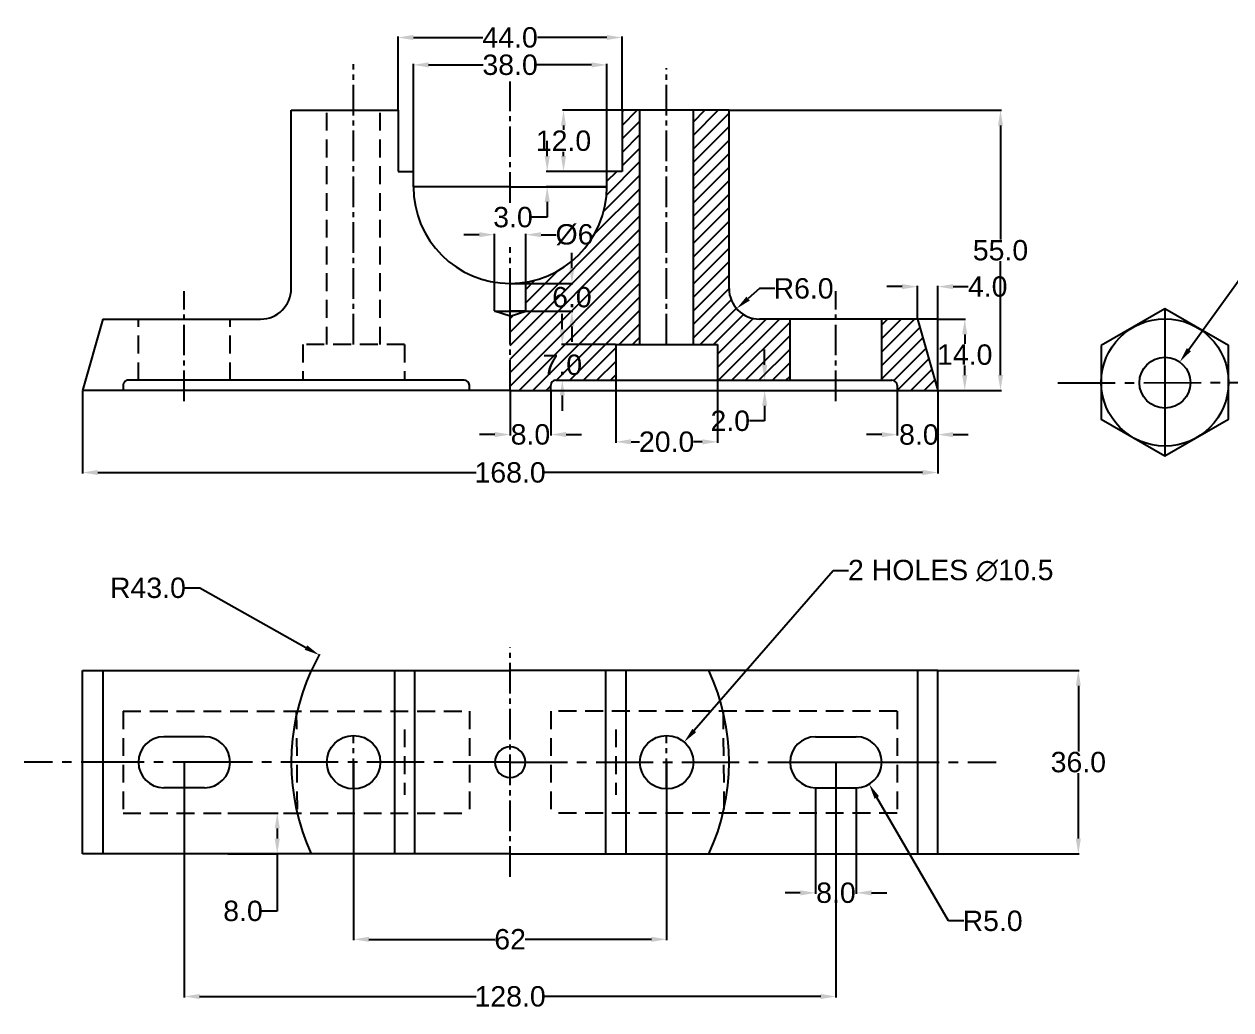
# Model space of a CAD drawing. Header units: millimetres. Extents: x 38 to 461, y 42 to 377.
# Drawn here: x 37.5 to 274.5, y 42.3 to 235.9 of the extents above; entities that cross this region are included whole.
import ezdxf

# ---------------------------------------------------------------- set-up
doc = ezdxf.new("R2010")
doc.units = ezdxf.units.MM
doc.header["$MEASUREMENT"] = 0
doc.linetypes.add('CENTER2', pattern=[1.125, 0.75, -0.125, 0.125, -0.125])
doc.linetypes.add('DASHED', pattern=[0.75, 0.5, -0.25])
doc.styles.add('Annotative', font='arial.ttf')
doc.dimstyles.get("Standard").update_dxf_attribs({"dimtxt": 4, "dimasz": 3, "dimexe": 0.18, "dimexo": 0.0625, "dimgap": 0.09, "dimtad": 0, "dimtih": 1, "dimtoh": 1, "dimdec": 1, "dimzin": 0, "dimdsep": 46, "dimtxsty": 'Annotative', "dimcen": 0.09, "dimadec": 0, "dimazin": 0, "dimtfac": 1, "dimtdec": 1, "dimtofl": 0, "dimtmove": 0, "dimatfit": 3, "dimfxl": 1, "dimtolj": 1, "dimtzin": 0, "dimarcsym": 0})

# ---------------------------------------------------------------- blocks, each defined once
blk = doc.blocks.new('*D2')
at = {"color": 0, "lineweight": -2, "transparency": 16777216}
for p, q in [((68.98, 90.88), (68.98, 44.76)), ((196.98, 90.88), (196.98, 44.76)), ((71.98, 44.94), (126.34, 44.94)), ((193.98, 44.94), (139.63, 44.94))]:
    blk.add_line(p, q, dxfattribs=at)
at = {"color": 0, "transparency": 16777216}
for points in [[(71.98, 45.44), (71.98, 44.44), (68.98, 44.94)], [(193.98, 45.44), (193.98, 44.44), (196.98, 44.94)]]:
    blk.add_solid(points, dxfattribs=at)
at = {"layer": 'Defpoints', "color": 0, "transparency": 16777216}
for p in [(68.98, 90.94), (196.98, 90.94), (196.98, 44.94)]:
    blk.add_point(p, dxfattribs=at)
at = {"color": 0, "transparency": 16777216, "insert": (132.98, 44.94), "char_height": 4, "attachment_point": 5, "style": 'Annotative'}
blk.add_mtext('\\A1;128.0', dxfattribs=at)
blk = doc.blocks.new('*D3')
at = {"color": 0, "lineweight": -2, "transparency": 16777216}
for p, q in [((102.24, 90.88), (102.24, 55.98)), ((163.73, 90.88), (163.73, 55.98)), ((105.24, 56.16), (130.04, 56.16)), ((160.73, 56.16), (135.93, 56.16))]:
    blk.add_line(p, q, dxfattribs=at)
at = {"color": 0, "transparency": 16777216}
for points in [[(105.24, 56.66), (105.24, 55.66), (102.24, 56.16)], [(160.73, 56.66), (160.73, 55.66), (163.73, 56.16)]]:
    blk.add_solid(points, dxfattribs=at)
at = {"layer": 'Defpoints', "color": 0, "transparency": 16777216}
for p in [(102.24, 90.94), (163.73, 90.94), (163.73, 56.16)]:
    blk.add_point(p, dxfattribs=at)
at = {"color": 0, "transparency": 16777216, "insert": (132.98, 56.16), "char_height": 4, "attachment_point": 5, "style": 'Annotative'}
blk.add_mtext('\\A1;62', dxfattribs=at)
blk = doc.blocks.new('*D4')
at = {"color": 0, "lineweight": -2, "transparency": 16777216}
for p, q in [((77.51, 80.94), (87.42, 80.94)), ((87.24, 77.94), (87.24, 75.94)), ((77.51, 72.94), (87.42, 72.94)), ((87.24, 72.94), (87.24, 61.72)), ((87.24, 61.72), (84.24, 61.72))]:
    blk.add_line(p, q, dxfattribs=at)
at = {"color": 0, "transparency": 16777216}
for points in [[(86.74, 77.94), (87.74, 77.94), (87.24, 80.94)], [(86.74, 75.94), (87.74, 75.94), (87.24, 72.94)]]:
    blk.add_solid(points, dxfattribs=at)
at = {"layer": 'Defpoints', "color": 0, "transparency": 16777216}
for p in [(77.44, 80.94), (77.44, 72.94), (87.24, 72.94)]:
    blk.add_point(p, dxfattribs=at)
at = {"color": 0, "transparency": 16777216, "insert": (80.52, 61.72), "char_height": 4, "attachment_point": 5, "style": 'Annotative'}
blk.add_mtext('\\A1;8.0', dxfattribs=at)
blk = doc.blocks.new('*D5')
at = {"color": 0, "lineweight": -2, "transparency": 16777216}
for p, q in [((192.98, 85.88), (192.98, 65.11)), ((200.98, 85.88), (200.98, 65.11)), ((189.98, 65.29), (186.98, 65.29)), ((203.98, 65.29), (206.98, 65.29))]:
    blk.add_line(p, q, dxfattribs=at)
at = {"color": 0, "transparency": 16777216}
for points in [[(189.98, 65.79), (189.98, 64.79), (192.98, 65.29)], [(203.98, 65.79), (203.98, 64.79), (200.98, 65.29)]]:
    blk.add_solid(points, dxfattribs=at)
at = {"layer": 'Defpoints', "color": 0, "transparency": 16777216}
for p in [(192.98, 85.94), (200.98, 85.94), (200.98, 65.29)]:
    blk.add_point(p, dxfattribs=at)
at = {"color": 0, "transparency": 16777216, "insert": (196.98, 65.29), "char_height": 4, "attachment_point": 5, "style": 'Annotative'}
blk.add_mtext('\\A1;8.0', dxfattribs=at)
blk = doc.blocks.new('*D6')
at = {"color": 0, "lineweight": -2, "transparency": 16777216}
for p, q in [((69.03, 125.16), (72.03, 125.16)), ((72.03, 125.16), (92.87, 113.46)), ((132.89, 90.94), (133.07, 90.94)), ((132.98, 90.85), (132.98, 91.03))]:
    blk.add_line(p, q, dxfattribs=at)
blk.add_arc((132.98, 90.94), 43, 150.4497, 155.1702, dxfattribs=at)
at = {"color": 0, "transparency": 16777216}
blk.add_solid([(93.12, 113.89), (92.63, 113.02), (95.49, 111.99)], dxfattribs=at)
at = {"layer": 'Defpoints', "color": 0, "transparency": 16777216}
for p in [(95.49, 111.99), (132.98, 90.94)]:
    blk.add_point(p, dxfattribs=at)
at = {"color": 0, "transparency": 16777216, "insert": (61.84, 125.16), "char_height": 4, "attachment_point": 5, "style": 'Annotative'}
blk.add_mtext('\\A1;R43.0', dxfattribs=at)
blk = doc.blocks.new('*D7')
at = {"color": 0, "lineweight": -2, "transparency": 16777216}
for p, q in [((200.89, 90.94), (201.07, 90.94)), ((200.98, 90.85), (200.98, 91.03)), ((219.11, 59.77), (205.01, 84.02)), ((222.11, 59.77), (219.11, 59.77))]:
    blk.add_line(p, q, dxfattribs=at)
at = {"color": 0, "transparency": 16777216}
blk.add_solid([(205.44, 84.27), (204.57, 83.77), (203.5, 86.62)], dxfattribs=at)
at = {"layer": 'Defpoints', "color": 0, "transparency": 16777216}
for p in [(200.98, 90.94), (203.5, 86.62)]:
    blk.add_point(p, dxfattribs=at)
at = {"color": 0, "transparency": 16777216, "insert": (227.75, 59.77), "char_height": 4, "attachment_point": 5, "style": 'Annotative'}
blk.add_mtext('\\A1;R5.0', dxfattribs=at)
blk = doc.blocks.new('*D8')
at = {"color": 0, "lineweight": -2, "transparency": 16777216}
for p, q in [((196.44, 128.55), (169.14, 97.16)), ((199.44, 128.55), (196.44, 128.55)), ((163.64, 90.94), (163.82, 90.94)), ((163.73, 90.85), (163.73, 91.03))]:
    blk.add_line(p, q, dxfattribs=at)
at = {"color": 0, "transparency": 16777216}
blk.add_solid([(168.77, 97.49), (169.52, 96.83), (167.17, 94.9)], dxfattribs=at)
at = {"layer": 'Defpoints', "color": 0, "transparency": 16777216}
for p in [(167.17, 94.9), (160.28, 86.98)]:
    blk.add_point(p, dxfattribs=at)
at = {"color": 0, "transparency": 16777216, "insert": (219.53, 128.55), "char_height": 4, "attachment_point": 5, "style": 'Annotative'}
blk.add_mtext('\\A1;2 HOLES ∅10.5', dxfattribs=at)
blk = doc.blocks.new('*D9')
at = {"color": 0, "lineweight": -2, "transparency": 16777216}
for p, q in [((217.05, 108.94), (244.77, 108.94)), ((244.59, 105.94), (244.59, 93.07)), ((244.59, 75.94), (244.59, 88.8)), ((217.05, 72.94), (244.77, 72.94))]:
    blk.add_line(p, q, dxfattribs=at)
at = {"color": 0, "transparency": 16777216}
for points in [[(244.09, 105.94), (245.09, 105.94), (244.59, 108.94)], [(244.09, 75.94), (245.09, 75.94), (244.59, 72.94)]]:
    blk.add_solid(points, dxfattribs=at)
at = {"layer": 'Defpoints', "color": 0, "transparency": 16777216}
for p in [(216.98, 108.94), (216.98, 72.94), (244.59, 72.94)]:
    blk.add_point(p, dxfattribs=at)
at = {"color": 0, "transparency": 16777216, "insert": (244.59, 90.94), "char_height": 4, "attachment_point": 5, "style": 'Annotative'}
blk.add_mtext('\\A1;36.0', dxfattribs=at)
blk = doc.blocks.new('*D10')
at = {"color": 0, "lineweight": -2, "transparency": 16777216}
for p, q in [((48.98, 163.89), (48.98, 147.64)), ((216.98, 163.89), (216.98, 147.64)), ((51.98, 147.82), (126.34, 147.82)), ((213.98, 147.82), (139.63, 147.82))]:
    blk.add_line(p, q, dxfattribs=at)
at = {"color": 0, "transparency": 16777216}
for points in [[(51.98, 148.32), (51.98, 147.32), (48.98, 147.82)], [(213.98, 148.32), (213.98, 147.32), (216.98, 147.82)]]:
    blk.add_solid(points, dxfattribs=at)
at = {"layer": 'Defpoints', "color": 0, "transparency": 16777216}
for p in [(48.98, 163.95), (216.98, 163.95), (216.98, 147.82)]:
    blk.add_point(p, dxfattribs=at)
at = {"color": 0, "transparency": 16777216, "insert": (132.98, 147.82), "char_height": 4, "attachment_point": 5, "style": 'Annotative'}
blk.add_mtext('\\A1;168.0', dxfattribs=at)
blk = doc.blocks.new('*D11')
at = {"color": 0, "lineweight": -2, "transparency": 16777216}
for p, q in [((208.99, 163.89), (208.99, 155.08)), ((216.98, 163.89), (216.98, 155.08)), ((205.99, 155.26), (202.99, 155.26)), ((219.98, 155.26), (222.98, 155.26))]:
    blk.add_line(p, q, dxfattribs=at)
at = {"color": 0, "transparency": 16777216}
for points in [[(205.99, 155.76), (205.99, 154.76), (208.99, 155.26)], [(219.98, 155.76), (219.98, 154.76), (216.98, 155.26)]]:
    blk.add_solid(points, dxfattribs=at)
at = {"layer": 'Defpoints', "color": 0, "transparency": 16777216}
for p in [(208.99, 163.95), (216.98, 163.95), (216.98, 155.26)]:
    blk.add_point(p, dxfattribs=at)
at = {"color": 0, "transparency": 16777216, "insert": (213.27, 155.26), "char_height": 4, "attachment_point": 5, "style": 'Annotative'}
blk.add_mtext('\\A1;8.0', dxfattribs=at)
blk = doc.blocks.new('*D12')
at = {"color": 0, "lineweight": -2, "transparency": 16777216}
for p, q in [((217.05, 177.95), (222.46, 177.95)), ((222.28, 174.95), (222.28, 173.08)), ((222.28, 166.95), (222.28, 168.82)), ((217.05, 163.95), (222.46, 163.95))]:
    blk.add_line(p, q, dxfattribs=at)
at = {"color": 0, "transparency": 16777216}
for points in [[(221.78, 174.95), (222.78, 174.95), (222.28, 177.95)], [(221.78, 166.95), (222.78, 166.95), (222.28, 163.95)]]:
    blk.add_solid(points, dxfattribs=at)
at = {"layer": 'Defpoints', "color": 0, "transparency": 16777216}
for p in [(216.98, 177.95), (216.98, 163.95), (222.28, 163.95)]:
    blk.add_point(p, dxfattribs=at)
at = {"color": 0, "transparency": 16777216, "insert": (222.28, 170.95), "char_height": 4, "attachment_point": 5, "style": 'Annotative'}
blk.add_mtext('\\A1;14.0', dxfattribs=at)
blk = doc.blocks.new('*D13')
at = {"color": 0, "lineweight": -2, "transparency": 16777216}
for p, q in [((176.05, 218.95), (229.48, 218.95)), ((229.3, 215.95), (229.3, 193.58)), ((229.3, 166.95), (229.3, 189.32)), ((217.05, 163.95), (229.48, 163.95))]:
    blk.add_line(p, q, dxfattribs=at)
at = {"color": 0, "transparency": 16777216}
for points in [[(228.8, 215.95), (229.8, 215.95), (229.3, 218.95)], [(228.8, 166.95), (229.8, 166.95), (229.3, 163.95)]]:
    blk.add_solid(points, dxfattribs=at)
at = {"layer": 'Defpoints', "color": 0, "transparency": 16777216}
for p in [(175.98, 218.95), (216.98, 163.95), (229.3, 163.95)]:
    blk.add_point(p, dxfattribs=at)
at = {"color": 0, "transparency": 16777216, "insert": (229.3, 191.45), "char_height": 4, "attachment_point": 5, "style": 'Annotative'}
blk.add_mtext('\\A1;55.0', dxfattribs=at)
blk = doc.blocks.new('*D14')
at = {"color": 0, "lineweight": -2, "transparency": 16777216}
for p, q in [((153.73, 165.89), (153.73, 153.67)), ((173.73, 165.89), (173.73, 153.67)), ((156.73, 153.85), (158.42, 153.85)), ((170.73, 153.85), (169.04, 153.85))]:
    blk.add_line(p, q, dxfattribs=at)
at = {"color": 0, "transparency": 16777216}
for points in [[(156.73, 154.35), (156.73, 153.35), (153.73, 153.85)], [(170.73, 154.35), (170.73, 153.35), (173.73, 153.85)]]:
    blk.add_solid(points, dxfattribs=at)
at = {"layer": 'Defpoints', "color": 0, "transparency": 16777216}
for p in [(153.73, 165.95), (173.73, 165.95), (173.73, 153.85)]:
    blk.add_point(p, dxfattribs=at)
at = {"color": 0, "transparency": 16777216, "insert": (163.73, 153.85), "char_height": 4, "attachment_point": 5, "style": 'Annotative'}
blk.add_mtext('\\A1;20.0', dxfattribs=at)
blk = doc.blocks.new('*D15')
at = {"color": 0, "lineweight": -2, "transparency": 16777216}
for p, q in [((132.98, 163.89), (132.98, 155.1)), ((140.98, 163.89), (140.98, 155.1)), ((129.98, 155.28), (126.98, 155.28)), ((143.98, 155.28), (146.98, 155.28))]:
    blk.add_line(p, q, dxfattribs=at)
at = {"color": 0, "transparency": 16777216}
for points in [[(129.98, 155.78), (129.98, 154.78), (132.98, 155.28)], [(143.98, 155.78), (143.98, 154.78), (140.98, 155.28)]]:
    blk.add_solid(points, dxfattribs=at)
at = {"layer": 'Defpoints', "color": 0, "transparency": 16777216}
for p in [(132.98, 163.95), (140.98, 163.95), (140.98, 155.28)]:
    blk.add_point(p, dxfattribs=at)
at = {"color": 0, "transparency": 16777216, "insert": (136.98, 155.28), "char_height": 4, "attachment_point": 5, "style": 'Annotative'}
blk.add_mtext('\\A1;8.0', dxfattribs=at)
blk = doc.blocks.new('*D16')
at = {"color": 0, "lineweight": -2, "transparency": 16777216}
for p, q in [((143.23, 175.95), (143.23, 178.95)), ((153.67, 172.95), (143.05, 172.95)), ((143, 165.95), (143.41, 165.95)), ((143.23, 162.95), (143.23, 159.95))]:
    blk.add_line(p, q, dxfattribs=at)
at = {"color": 0, "transparency": 16777216}
for points in [[(142.73, 175.95), (143.73, 175.95), (143.23, 172.95)], [(142.73, 162.95), (143.73, 162.95), (143.23, 165.95)]]:
    blk.add_solid(points, dxfattribs=at)
at = {"layer": 'Defpoints', "color": 0, "transparency": 16777216}
for p in [(153.73, 172.95), (142.94, 165.95), (143.23, 165.95)]:
    blk.add_point(p, dxfattribs=at)
at = {"color": 0, "transparency": 16777216, "insert": (143.23, 168.95), "char_height": 4, "attachment_point": 5, "style": 'Annotative'}
blk.add_mtext('\\A1;7.0', dxfattribs=at)
blk = doc.blocks.new('*D17')
at = {"color": 0, "lineweight": -2, "transparency": 16777216}
for p, q in [((209.98, 184.32), (206.98, 184.32)), ((212.98, 178.01), (212.98, 184.5)), ((216.98, 178.01), (216.98, 184.5)), ((219.98, 184.32), (222.98, 184.32))]:
    blk.add_line(p, q, dxfattribs=at)
at = {"color": 0, "transparency": 16777216}
for points in [[(209.98, 184.82), (209.98, 183.82), (212.98, 184.32)], [(219.98, 184.82), (219.98, 183.82), (216.98, 184.32)]]:
    blk.add_solid(points, dxfattribs=at)
at = {"layer": 'Defpoints', "color": 0, "transparency": 16777216}
for p in [(216.98, 184.32), (212.98, 177.95), (216.98, 177.95)]:
    blk.add_point(p, dxfattribs=at)
at = {"color": 0, "transparency": 16777216, "insert": (226.79, 184.32), "char_height": 4, "attachment_point": 5, "style": 'Annotative'}
blk.add_mtext('\\A1;4.0', dxfattribs=at)
blk = doc.blocks.new('*D18')
at = {"color": 0, "lineweight": -2, "transparency": 16777216}
for p, q in [((126.91, 194.52), (123.91, 194.52)), ((129.91, 179.58), (129.91, 194.7)), ((136.06, 179.58), (136.06, 194.7)), ((139.06, 194.52), (142.06, 194.52))]:
    blk.add_line(p, q, dxfattribs=at)
at = {"color": 0, "transparency": 16777216}
for points in [[(126.91, 195.02), (126.91, 194.02), (129.91, 194.52)], [(139.06, 195.02), (139.06, 194.02), (136.06, 194.52)]]:
    blk.add_solid(points, dxfattribs=at)
at = {"layer": 'Defpoints', "color": 0, "transparency": 16777216}
for p in [(136.06, 194.52), (129.91, 179.51), (136.06, 179.51)]:
    blk.add_point(p, dxfattribs=at)
at = {"color": 0, "transparency": 16777216, "insert": (145.63, 194.52), "char_height": 4, "attachment_point": 5, "style": 'Annotative'}
blk.add_mtext('\\A1;%%C6', dxfattribs=at)
blk = doc.blocks.new('*D19')
at = {"color": 0, "lineweight": -2, "transparency": 16777216}
for p, q in [((113.98, 207.01), (113.98, 228.04)), ((116.98, 227.86), (127.71, 227.86)), ((148.98, 227.86), (138.26, 227.86)), ((151.98, 207.01), (151.98, 228.04))]:
    blk.add_line(p, q, dxfattribs=at)
at = {"color": 0, "transparency": 16777216}
for points in [[(116.98, 228.36), (116.98, 227.36), (113.98, 227.86)], [(148.98, 228.36), (148.98, 227.36), (151.98, 227.86)]]:
    blk.add_solid(points, dxfattribs=at)
at = {"layer": 'Defpoints', "color": 0, "transparency": 16777216}
for p in [(151.98, 227.86), (113.98, 206.95), (151.98, 206.95)]:
    blk.add_point(p, dxfattribs=at)
at = {"color": 0, "transparency": 16777216, "insert": (132.98, 227.86), "char_height": 4, "attachment_point": 5, "style": 'Annotative'}
blk.add_mtext('\\A1;38.0', dxfattribs=at)
blk = doc.blocks.new('*D20')
at = {"color": 0, "lineweight": -2, "transparency": 16777216}
for p, q in [((110.98, 219.01), (110.98, 233.42)), ((113.98, 233.24), (127.62, 233.24)), ((151.98, 233.24), (138.34, 233.24)), ((154.98, 219.01), (154.98, 233.42))]:
    blk.add_line(p, q, dxfattribs=at)
at = {"color": 0, "transparency": 16777216}
for points in [[(113.98, 233.74), (113.98, 232.74), (110.98, 233.24)], [(151.98, 233.74), (151.98, 232.74), (154.98, 233.24)]]:
    blk.add_solid(points, dxfattribs=at)
at = {"layer": 'Defpoints', "color": 0, "transparency": 16777216}
for p in [(154.98, 233.24), (110.98, 218.95), (154.98, 218.95)]:
    blk.add_point(p, dxfattribs=at)
at = {"color": 0, "transparency": 16777216, "insert": (132.98, 233.24), "char_height": 4, "attachment_point": 5, "style": 'Annotative'}
blk.add_mtext('\\A1;44.0', dxfattribs=at)
blk = doc.blocks.new('*D21')
at = {"color": 0, "lineweight": -2, "transparency": 16777216}
for p, q in [((182.98, 168.95), (182.98, 171.95)), ((175.75, 165.95), (183.16, 165.95)), ((175.75, 163.95), (183.16, 163.95)), ((182.98, 160.95), (182.98, 157.95)), ((182.98, 157.95), (179.98, 157.95))]:
    blk.add_line(p, q, dxfattribs=at)
at = {"color": 0, "transparency": 16777216}
for points in [[(182.48, 168.95), (183.48, 168.95), (182.98, 165.95)], [(182.48, 160.95), (183.48, 160.95), (182.98, 163.95)]]:
    blk.add_solid(points, dxfattribs=at)
at = {"layer": 'Defpoints', "color": 0, "transparency": 16777216}
for p in [(175.69, 165.95), (175.69, 163.95), (182.98, 163.95)]:
    blk.add_point(p, dxfattribs=at)
at = {"color": 0, "transparency": 16777216, "insert": (176.22, 157.95), "char_height": 4, "attachment_point": 5, "style": 'Annotative'}
blk.add_mtext('\\A1;2.0', dxfattribs=at)
blk = doc.blocks.new('*D22')
at = {"color": 0, "lineweight": -2, "transparency": 16777216}
for p, q in [((181.98, 183.95), (179.73, 181.97)), ((184.98, 183.95), (181.98, 183.95))]:
    blk.add_line(p, q, dxfattribs=at)
at = {"color": 0, "transparency": 16777216}
blk.add_solid([(179.4, 182.35), (180.06, 181.6), (177.47, 180)], dxfattribs=at)
at = {"layer": 'Defpoints', "color": 0, "transparency": 16777216}
for p in [(181.98, 183.95), (177.47, 180)]:
    blk.add_point(p, dxfattribs=at)
at = {"color": 0, "transparency": 16777216, "insert": (190.62, 183.95), "char_height": 4, "attachment_point": 5, "style": 'Annotative'}
blk.add_mtext('\\A1;R6.0', dxfattribs=at)
blk = doc.blocks.new('*D23')
at = {"color": 0, "lineweight": -2, "transparency": 16777216}
for p, q in [((145.12, 187.95), (145.12, 190.95)), ((133.05, 184.95), (145.3, 184.95)), ((133.05, 179.51), (145.3, 179.51)), ((145.12, 176.51), (145.12, 173.51))]:
    blk.add_line(p, q, dxfattribs=at)
at = {"color": 0, "transparency": 16777216}
for points in [[(144.62, 187.95), (145.62, 187.95), (145.12, 184.95)], [(144.62, 176.51), (145.62, 176.51), (145.12, 179.51)]]:
    blk.add_solid(points, dxfattribs=at)
at = {"layer": 'Defpoints', "color": 0, "transparency": 16777216}
for p in [(132.98, 184.95), (132.98, 179.51), (145.12, 179.51)]:
    blk.add_point(p, dxfattribs=at)
at = {"color": 0, "transparency": 16777216, "insert": (145.12, 182.23), "char_height": 4, "attachment_point": 5, "style": 'Annotative'}
blk.add_mtext('\\A1;6.0', dxfattribs=at)
blk = doc.blocks.new('*D24')
at = {"color": 0, "lineweight": -2, "transparency": 16777216}
for p, q in [((140.27, 209.95), (140.27, 212.95)), ((151.92, 206.95), (140.09, 206.95)), ((151.95, 203.95), (140.09, 203.95)), ((140.27, 200.95), (140.27, 197.95)), ((140.27, 197.95), (137.27, 197.95))]:
    blk.add_line(p, q, dxfattribs=at)
at = {"color": 0, "transparency": 16777216}
for points in [[(139.77, 209.95), (140.77, 209.95), (140.27, 206.95)], [(139.77, 200.95), (140.77, 200.95), (140.27, 203.95)]]:
    blk.add_solid(points, dxfattribs=at)
at = {"layer": 'Defpoints', "color": 0, "transparency": 16777216}
for p in [(151.98, 206.95), (140.27, 203.95), (152.01, 203.95)]:
    blk.add_point(p, dxfattribs=at)
at = {"color": 0, "transparency": 16777216, "insert": (133.55, 197.95), "char_height": 4, "attachment_point": 5, "style": 'Annotative'}
blk.add_mtext('\\A1;3.0', dxfattribs=at)
blk = doc.blocks.new('*D25')
at = {"color": 0, "lineweight": -2, "transparency": 16777216}
for p, q in [((154.92, 218.95), (143.29, 218.95)), ((143.47, 215.95), (143.47, 215.08)), ((143.47, 209.95), (143.47, 210.82)), ((154.92, 206.95), (143.29, 206.95))]:
    blk.add_line(p, q, dxfattribs=at)
at = {"color": 0, "transparency": 16777216}
for points in [[(142.97, 215.95), (143.97, 215.95), (143.47, 218.95)], [(142.97, 209.95), (143.97, 209.95), (143.47, 206.95)]]:
    blk.add_solid(points, dxfattribs=at)
at = {"layer": 'Defpoints', "color": 0, "transparency": 16777216}
for p in [(154.98, 218.95), (143.47, 206.95), (154.98, 206.95)]:
    blk.add_point(p, dxfattribs=at)
at = {"color": 0, "transparency": 16777216, "insert": (143.47, 212.95), "char_height": 4, "attachment_point": 5, "style": 'Annotative'}
blk.add_mtext('\\A1;12.0', dxfattribs=at)
blk = doc.blocks.new('*D56')
at = {"color": 0, "lineweight": -2, "transparency": 16777216}
for p, q in [((276.81, 186.52), (266.29, 171.94)), ((279.81, 186.52), (276.81, 186.52)), ((261.51, 165.46), (261.69, 165.46)), ((261.6, 165.37), (261.6, 165.55))]:
    blk.add_line(p, q, dxfattribs=at)
at = {"color": 0, "transparency": 16777216}
blk.add_solid([(265.88, 172.24), (266.69, 171.65), (264.53, 169.51)], dxfattribs=at)
at = {"layer": 'Defpoints', "color": 0, "transparency": 16777216}
for p in [(264.53, 169.51), (258.68, 161.41)]:
    blk.add_point(p, dxfattribs=at)
at = {"color": 0, "transparency": 16777216, "insert": (287.27, 186.52), "char_height": 4, "attachment_point": 5, "style": 'Annotative'}
blk.add_mtext('\\A1;∅10.0', dxfattribs=at)

msp = doc.modelspace()

# ---------------------------------------------------------------- hatches: boundary and pattern name
h = msp.add_hatch()
h.set_pattern_fill('ANSI31', color=256, scale=15)
h.paths.add_polyline_path([(136.03, 185.2), (136.06, 179.51), (132.98, 178.51), (132.98, 163.95), (140.98, 163.95), (140.98, 164.95, -0.414214), (141.98, 165.95), (153.73, 165.95), (153.73, 172.95), (158.48, 172.95), (158.48, 218.95), (154.98, 218.95), (154.98, 206.95), (151.98, 206.95), (151.98, 203.95, -0.367735)])
h.paths.add_polyline_path([(168.98, 172.95), (173.73, 172.95), (173.73, 165.95), (187.98, 165.95), (187.98, 177.95), (181.98, 177.95, -0.414214), (175.98, 183.95), (175.98, 218.95), (168.98, 218.95)])
h.paths.add_polyline_path([(205.98, 165.95), (207.99, 165.95, -0.414214), (208.99, 164.95), (208.99, 163.95), (216.98, 163.95), (212.98, 177.95), (205.98, 177.95)])

# ---------------------------------------------------------------- linework, layer by layer
at = {"linetype": 'CENTER2', "ltscale": 8}
for p, q in [((102.24, 172.95), (102.24, 228.02)), ((163.73, 172.95), (163.73, 227.25)), ((133.01, 200.79), (133.01, 224.58)), ((132.98, 163.95), (132.98, 192.06)), ((68.98, 161.85), (68.98, 183.4)), ((196.98, 161.85), (196.98, 183.4)), ((132.98, 68.43), (132.98, 113.45)), ((102.24, 85.69), (102.24, 96.19)), ((163.73, 85.69), (163.73, 96.19))]:
    msp.add_line(p, q, dxfattribs=at)
for p, q in [((89.98, 218.95), (110.98, 218.95)), ((89.98, 183.95), (89.98, 218.95)), ((110.98, 218.95), (110.98, 206.95)), ((175.98, 218.95), (154.98, 218.95)), ((154.98, 218.95), (154.98, 206.95)), ((158.48, 172.95), (158.48, 218.95)), ((168.98, 172.95), (168.98, 218.95)), ((175.98, 183.95), (175.98, 218.95)), ((110.98, 206.95), (113.98, 206.95)), ((113.98, 203.95), (113.98, 206.95)), ((151.98, 203.95), (151.98, 206.95)), ((154.98, 206.95), (151.98, 206.95)), ((132.96, 203.95), (113.96, 203.95)), ((133.01, 203.95), (152.01, 203.95)), ((132.98, 178.95), (132.98, 184.95)), ((132.98, 178.95), (132.98, 184.95)), ((52.98, 177.95), (48.98, 163.95)), ((52.98, 177.95), (83.98, 177.95)), ((129.91, 179.51), (132.98, 179.51)), ((132.98, 178.51), (129.91, 179.51)), ((136.06, 179.51), (132.98, 179.51)), ((132.98, 178.51), (136.06, 179.51)), ((216.98, 177.95), (181.98, 177.95)), ((187.98, 165.95), (187.98, 177.95)), ((205.98, 165.95), (205.98, 177.95)), ((212.98, 177.95), (216.98, 163.95)), ((216.98, 163.95), (216.98, 177.95)), ((261.6, 180.05), (261.6, 151)), ((153.73, 172.95), (173.73, 172.95)), ((153.73, 172.95), (153.73, 165.95)), ((173.73, 172.95), (173.73, 165.95)), ((123.98, 165.95), (57.98, 165.95)), ((141.98, 165.95), (207.99, 165.95)), ((132.98, 163.95), (48.98, 163.95)), ((124.98, 163.95), (124.98, 164.95)), ((132.98, 163.95), (216.98, 163.95)), ((140.98, 163.95), (140.98, 164.95)), ((208.99, 164.95), (208.99, 163.95)), ((48.98, 72.94), (48.98, 108.94)), ((48.98, 108.94), (132.98, 108.94)), ((52.98, 108.94), (52.98, 72.94)), ((110.26, 108.94), (110.26, 72.94)), ((114.21, 108.94), (114.21, 72.94)), ((216.98, 108.94), (132.98, 108.94)), ((151.75, 108.94), (151.75, 72.94)), ((155.7, 108.94), (155.7, 72.94)), ((212.98, 108.94), (212.98, 72.94)), ((216.98, 72.94), (216.98, 108.94)), ((72.98, 95.94), (64.98, 95.94)), ((192.98, 95.94), (200.98, 95.94)), ((187.98, 90.94), (205.98, 90.94)), ((72.98, 85.94), (64.98, 85.94)), ((192.98, 85.94), (200.98, 85.94)), ((132.98, 72.94), (48.98, 72.94)), ((132.98, 72.94), (216.98, 72.94))]:
    msp.add_line(p, q)
at = {"linetype": 'DASHED', "ltscale": 7}
for p, q in [((96.99, 172.95), (96.99, 218.95)), ((107.49, 172.95), (107.49, 218.95)), ((59.98, 165.95), (59.98, 177.95)), ((77.98, 165.95), (77.98, 177.95)), ((112.24, 172.95), (92.24, 172.95)), ((92.24, 172.95), (92.24, 165.95)), ((112.24, 172.95), (112.24, 165.95)), ((56.98, 164.95), (56.98, 163.95)), ((56.98, 100.94), (56.98, 80.94)), ((56.98, 100.94), (124.98, 100.94)), ((90.98, 100.94), (91.16, 80.94)), ((124.98, 100.94), (124.98, 80.94)), ((140.98, 100.94), (140.98, 80.94)), ((208.99, 100.94), (140.98, 100.94)), ((174.8, 100.94), (174.99, 80.94)), ((208.99, 100.94), (208.99, 80.94)), ((112.24, 97.37), (112.24, 84.51)), ((153.73, 97.37), (153.73, 84.51)), ((56.98, 80.94), (124.98, 80.94)), ((208.99, 80.94), (140.98, 80.94))]:
    msp.add_line(p, q, dxfattribs=at)
at = {"linetype": 'CENTER2', "ltscale": 15}
for p, q in [((240.58, 165.42), (357.8, 165.63)), ((59.98, 90.94), (37.53, 90.94)), ((77.98, 90.94), (59.98, 90.94)), ((132.98, 90.94), (77.98, 90.94)), ((132.98, 90.94), (187.98, 90.94)), ((205.98, 90.94), (228.44, 90.94))]:
    msp.add_line(p, q, dxfattribs=at)
msp.add_lwpolyline([(249.1, 172.74), (249.1, 158.3), (261.6, 151.09), (274.1, 158.3), (274.1, 172.74), (261.6, 179.96)], close=True)
for centre, radius in [((261.6, 165.52), 12.5), ((261.6, 165.46), 5), ((102.24, 90.94), 5.25), ((163.73, 90.94), 5.25)]:
    msp.add_circle(centre, radius)
for centre, radius, start, end in [((132.98, 203.95), 19, 180, 270), ((132.98, 203.95), 19, 270, 0), ((83.98, 183.95), 6, 270, 0), ((181.98, 183.95), 6, 180, 270), ((123.98, 164.95), 1, 0, 90), ((141.98, 164.95), 1, 90, 180), ((207.99, 164.95), 1, 0, 90), ((132.98, 90.94), 43, 155.2535, 204.7465), ((132.98, 90.94), 43, 335.2535, 24.7465), ((64.98, 90.94), 5, 90, 270), ((72.98, 90.94), 5, 270, 90), ((192.98, 90.94), 5, 90, 270), ((200.98, 90.94), 5, 270, 90), ((132.98, 90.94), 3, 90, 270), ((132.98, 90.94), 3, 270, 90)]:
    msp.add_arc(centre, radius, start, end)
at = {"linetype": 'DASHED', "ltscale": 7}
msp.add_arc((57.98, 164.95), 1, 90, 180, dxfattribs=at)

# ---------------------------------------------------------------- dimensions: what is measured, and where the dimension line sits
for base, p1, p2, picture, middle in [((154.98, 233.24), (110.98, 218.95), (154.98, 218.95), '*D20', (132.98, 233.24)), ((151.98, 227.86), (113.98, 206.95), (151.98, 206.95), '*D19', (132.98, 227.86)), ((140.98, 155.28), (132.98, 163.95), (140.98, 163.95), '*D15', (136.98, 155.28)), ((216.98, 155.26), (208.99, 163.95), (216.98, 163.95), '*D11', (213.27, 155.26))]:
    dim = msp.add_linear_dim(base=base, p1=p1, p2=p2, dimstyle='Standard')
    dim.commit()
    dim.dimension.update_dxf_attribs({"geometry": picture, "text_midpoint": middle, "dimtype": 160})
for base, p1, p2, picture, middle in [((143.47, 206.95), (154.98, 218.95), (154.98, 206.95), '*D25', (143.47, 212.95)), ((229.3, 163.95), (175.98, 218.95), (216.98, 163.95), '*D13', (229.3, 191.45)), ((140.27, 203.95), (151.98, 206.95), (152.01, 203.95), '*D24', (133.55, 197.95)), ((182.98, 163.95), (175.69, 165.95), (175.69, 163.95), '*D21', (176.22, 157.95)), ((244.59, 72.94), (216.98, 108.94), (216.98, 72.94), '*D9', (244.59, 90.94))]:
    dim = msp.add_linear_dim(base=base, p1=p1, p2=p2, angle=90, dimstyle='Standard')
    dim.commit()
    dim.dimension.update_dxf_attribs({"geometry": picture, "text_midpoint": middle})
for base, p1, p2, text, picture, middle in [((136.06, 194.52), (129.91, 179.51), (136.06, 179.51), '%%C6', '*D18', (145.63, 194.52)), ((163.73, 56.16), (102.24, 90.94), (163.73, 90.94), '62', '*D3', (132.98, 56.16))]:
    dim = msp.add_linear_dim(base=base, p1=p1, p2=p2, text=text, dimstyle='Standard')
    dim.commit()
    dim.dimension.update_dxf_attribs({"geometry": picture, "text_midpoint": middle})
dim = msp.add_linear_dim(base=(145.12, 179.51), p1=(132.98, 184.95), p2=(132.98, 179.51), angle=90, text='6.0', dimstyle='Standard')
dim.commit()
dim.dimension.update_dxf_attribs({"geometry": '*D23', "text_midpoint": (145.12, 182.23)})
dim = msp.add_diameter_dim_2p(p1=(258.68, 161.41), p2=(264.53, 169.51), dimstyle='Standard')
dim.commit()
dim.dimension.update_dxf_attribs({"geometry": '*D56', "text_midpoint": (287.27, 186.52), "dimtype": 163})
for center, mpoint, picture, middle in [((181.98, 183.95), (177.47, 180), '*D22', (190.62, 183.95)), ((132.98, 90.94), (95.49, 111.99), '*D6', (61.84, 125.16)), ((200.98, 90.94), (203.5, 86.62), '*D7', (227.75, 59.77))]:
    dim = msp.add_radius_dim(center=center, mpoint=mpoint, dimstyle='Standard')
    dim.commit()
    dim.dimension.update_dxf_attribs({"geometry": picture, "text_midpoint": middle, "dimtype": 164})
for base, p1, p2, picture, middle in [((216.98, 184.32), (212.98, 177.95), (216.98, 177.95), '*D17', (226.79, 184.32)), ((173.73, 153.85), (153.73, 165.95), (173.73, 165.95), '*D14', (163.73, 153.85)), ((216.98, 147.82), (48.98, 163.95), (216.98, 163.95), '*D10', (132.98, 147.82)), ((196.98, 44.94), (68.98, 90.94), (196.98, 90.94), '*D2', (132.98, 44.94)), ((200.98, 65.29), (192.98, 85.94), (200.98, 85.94), '*D5', (196.98, 65.29))]:
    dim = msp.add_linear_dim(base=base, p1=p1, p2=p2, dimstyle='Standard')
    dim.commit()
    dim.dimension.update_dxf_attribs({"geometry": picture, "text_midpoint": middle})
for base, p1, p2, picture, middle in [((143.23, 165.95), (153.73, 172.95), (142.94, 165.95), '*D16', (143.23, 168.95)), ((222.28, 163.95), (216.98, 177.95), (216.98, 163.95), '*D12', (222.28, 170.95)), ((87.24, 72.94), (77.44, 80.94), (77.44, 72.94), '*D4', (80.52, 61.72))]:
    dim = msp.add_linear_dim(base=base, p1=p1, p2=p2, angle=90, dimstyle='Standard')
    dim.commit()
    dim.dimension.update_dxf_attribs({"geometry": picture, "text_midpoint": middle, "dimtype": 160})
dim = msp.add_diameter_dim_2p(p1=(160.28, 86.98), p2=(167.17, 94.9), text='2 HOLES <>', dimstyle='Standard')
dim.commit()
dim.dimension.update_dxf_attribs({"geometry": '*D8', "text_midpoint": (219.53, 128.55), "dimtype": 163})

doc.saveas('drawing.dxf')
